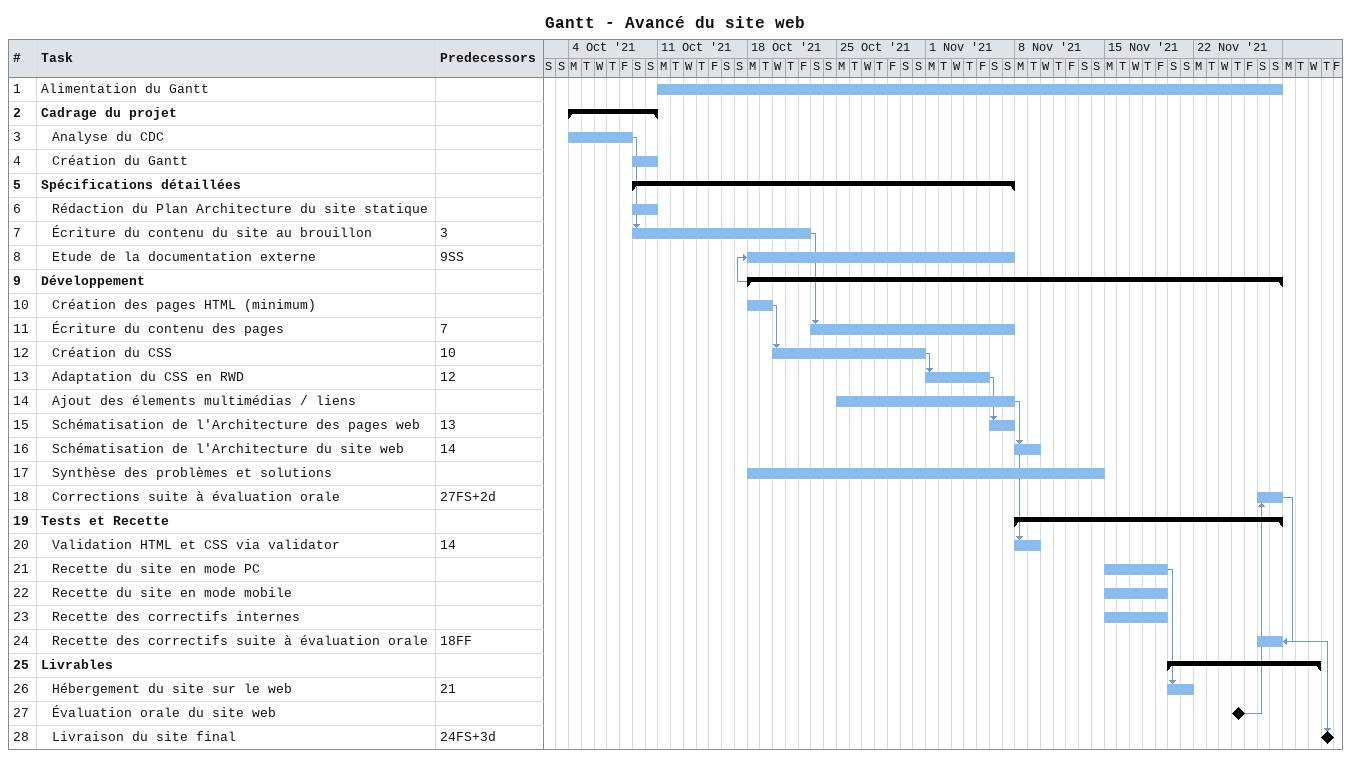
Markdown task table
Gantt - Avancé du site web

| ID | Level | Task | Start | Finish | Predecessors |
|---|---|---|---|---|---|
| 1 | 1 | Alimentation du Gantt | 2021-10-11 | 2021-11-28 |  |
| 2 | 1 | **Cadrage du projet** | 2021-10-04 | 2021-10-10 |  |
| 3 | 2 | Analyse du CDC | 2021-10-04 | 2021-10-08 |  |
| 4 | 2 | Création du Gantt | 2021-10-09 | 2021-10-10 |  |
| 5 | 1 | **Spécifications détaillées** | 2021-10-09 | 2021-11-07 |  |
| 6 | 2 | Rédaction du Plan Architecture du site statique | 2021-10-09 | 2021-10-10 |  |
| 7 | 2 | Écriture du contenu du site au brouillon | 2021-10-09 | 2021-10-22 | 3 |
| 8 | 2 | Etude de la documentation externe | 2021-10-18 | 2021-11-07 | 9SS |
| 9 | 1 | **Développement** | 2021-10-18 | 2021-11-28 |  |
| 10 | 2 | Création des pages HTML (minimum) | 2021-10-18 | 2021-10-19 |  |
| 11 | 2 | Écriture du contenu des pages | 2021-10-23 | 2021-11-07 | 7 |
| 12 | 2 | Création du CSS | 2021-10-20 | 2021-10-31 | 10 |
| 13 | 2 | Adaptation du CSS en RWD | 2021-11-01 | 2021-11-05 | 12 |
| 14 | 2 | Ajout des élements multimédias / liens | 2021-10-25 | 2021-11-07 |  |
| 15 | 2 | Schématisation de l'Architecture des pages web | 2021-11-06 | 2021-11-07 | 13 |
| 16 | 2 | Schématisation de l'Architecture du site web | 2021-11-08 | 2021-11-09 | 14 |
| 17 | 2 | Synthèse des problèmes et solutions | 2021-10-18 | 2021-11-14 |  |
| 18 | 2 | Corrections suite à évaluation orale | 2021-11-27 | 2021-11-28 | 27FS+2d |
| 19 | 1 | **Tests et Recette** | 2021-11-08 | 2021-11-28 |  |
| 20 | 2 | Validation HTML et CSS via validator | 2021-11-08 | 2021-11-09 | 14 |
| 21 | 2 | Recette du site en mode PC | 2021-11-15 | 2021-11-19 |  |
| 22 | 2 | Recette du site en mode mobile | 2021-11-15 | 2021-11-19 |  |
| 23 | 2 | Recette des correctifs internes | 2021-11-15 | 2021-11-19 |  |
| 24 | 2 | Recette des correctifs suite à évaluation orale | 2021-11-27 | 2021-11-28 | 18FF |
| 25 | 1 | **Livrables** | 2021-11-20 | 2021-12-01 |  |
| 26 | 2 | Hébergement du site sur le web | 2021-11-20 | 2021-11-21 | 21 |
| 27 | 2 | Évaluation orale du site web (milestone) | 2021-11-25 | 2021-11-25 |  |
| 28 | 2 | Livraison du site final (milestone) | 2021-12-02 | 2021-12-02 | 24FS+3d |
